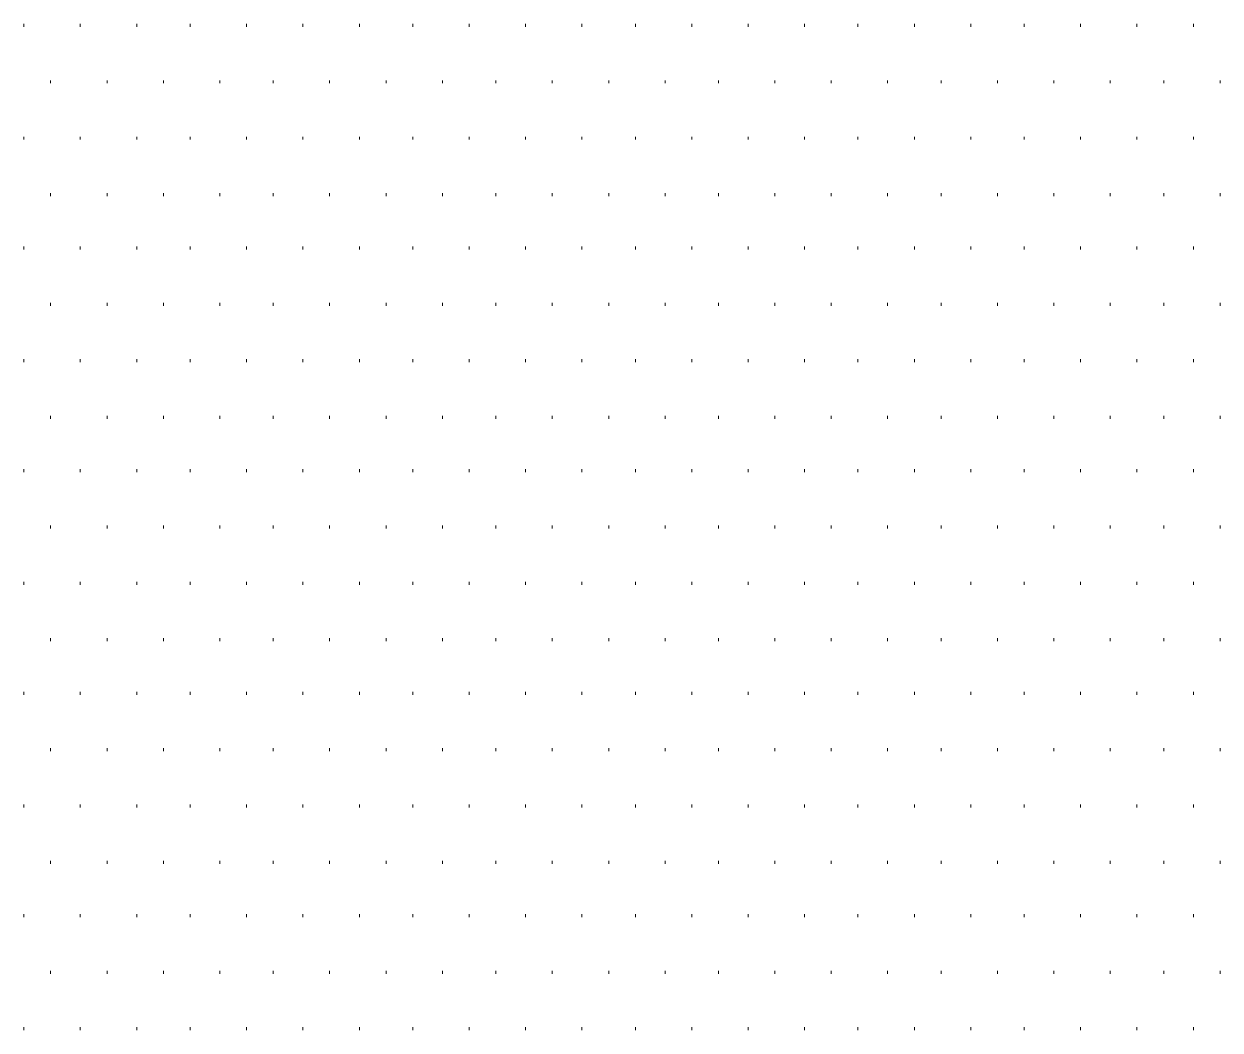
# Model space of a CAD drawing. Header units: millimetres. Extents: x -383313 to -161684, y -117025 to 99224.
# Drawn here: x -323478 to -321772, y -13850 to -12414 of the extents above; entities that cross this region are included whole.
import ezdxf

# ---------------------------------------------------------------- set-up
doc = ezdxf.new("R2010")
doc.units = ezdxf.units.MM
doc.header["$MEASUREMENT"] = 0
doc.layers.add('PDF_Geometry', color=7, linetype='Continuous')

# ---------------------------------------------------------------- blocks, each defined once
blk = doc.blocks.new('A$Cf5759c35')
at = {"layer": 'PDF_Geometry', "color": 8, "lineweight": 9}
for points in [[(34984.1, 5846.2), (34984.1, 5850.5)], [(35064.5, 5846.2), (35064.5, 5850.5)], [(35145, 5846.2), (35145, 5850.5)], [(35221.2, 5846.2), (35221.2, 5850.5)], [(35301.6, 5846.2), (35301.6, 5850.5)], [(35382, 5846.2), (35382, 5850.5)], [(35462.5, 5846.2), (35462.5, 5850.5)], [(35538.7, 5846.2), (35538.7, 5850.5)], [(35619.1, 5846.2), (35619.1, 5850.5)], [(35699.5, 5846.2), (35699.5, 5850.5)], [(35780, 5846.2), (35780, 5850.5)], [(35856.2, 5846.2), (35856.2, 5850.5)], [(35936.6, 5846.2), (35936.6, 5850.5)], [(36017, 5846.2), (36017, 5850.5)], [(36097.5, 5846.2), (36097.5, 5850.5)], [(36173.7, 5846.2), (36173.7, 5850.5)], [(36254.1, 5846.2), (36254.1, 5850.5)], [(36334.5, 5846.2), (36334.5, 5850.5)], [(36410.7, 5846.2), (36410.7, 5850.5)], [(36491.2, 5846.2), (36491.2, 5850.5)], [(36571.6, 5846.2), (36571.6, 5850.5)], [(36652, 5846.2), (36652, 5850.5)], [(35022.2, 5765.8), (35022.2, 5770)], [(35102.6, 5765.8), (35102.6, 5770)], [(35183.1, 5765.8), (35183.1, 5770)], [(35263.5, 5765.8), (35263.5, 5770)], [(35339.7, 5765.8), (35339.7, 5770)], [(35420.1, 5765.8), (35420.1, 5770)], [(35500.6, 5765.8), (35500.6, 5770)], [(35581, 5765.8), (35581, 5770)], [(35657.2, 5765.8), (35657.2, 5770)], [(35737.6, 5765.8), (35737.6, 5770)], [(35818.1, 5765.8), (35818.1, 5770)], [(35898.5, 5765.8), (35898.5, 5770)], [(35974.7, 5765.8), (35974.7, 5770)], [(36055.1, 5765.8), (36055.1, 5770)], [(36135.6, 5765.8), (36135.6, 5770)], [(36216, 5765.8), (36216, 5770)], [(36292.2, 5765.8), (36292.2, 5770)], [(36372.6, 5765.8), (36372.6, 5770)], [(36453.1, 5765.8), (36453.1, 5770)], [(36533.5, 5765.8), (36533.5, 5770)], [(36609.7, 5765.8), (36609.7, 5770)], [(36690.1, 5765.8), (36690.1, 5770)], [(34984.1, 5685.4), (34984.1, 5689.6)], [(35064.5, 5685.4), (35064.5, 5689.6)], [(35145, 5685.4), (35145, 5689.6)], [(35221.2, 5685.4), (35221.2, 5689.6)], [(35301.6, 5685.4), (35301.6, 5689.6)], [(35382, 5685.4), (35382, 5689.6)], [(35462.5, 5685.4), (35462.5, 5689.6)], [(35538.7, 5685.4), (35538.7, 5689.6)], [(35619.1, 5685.4), (35619.1, 5689.6)], [(35699.5, 5685.4), (35699.5, 5689.6)], [(35780, 5685.4), (35780, 5689.6)], [(35856.2, 5685.4), (35856.2, 5689.6)], [(35936.6, 5685.4), (35936.6, 5689.6)], [(36017, 5685.4), (36017, 5689.6)], [(36097.5, 5685.4), (36097.5, 5689.6)], [(36173.7, 5685.4), (36173.7, 5689.6)], [(36254.1, 5685.4), (36254.1, 5689.6)], [(36334.5, 5685.4), (36334.5, 5689.6)], [(36410.7, 5685.4), (36410.7, 5689.6)], [(36491.2, 5685.4), (36491.2, 5689.6)], [(36571.6, 5685.4), (36571.6, 5689.6)], [(36652, 5685.4), (36652, 5689.6)], [(35022.2, 5604.9), (35022.2, 5609.2)], [(35102.6, 5604.9), (35102.6, 5609.2)], [(35183.1, 5604.9), (35183.1, 5609.2)], [(35263.5, 5604.9), (35263.5, 5609.2)], [(35339.7, 5604.9), (35339.7, 5609.2)], [(35420.1, 5604.9), (35420.1, 5609.2)], [(35500.6, 5604.9), (35500.6, 5609.2)], [(35581, 5604.9), (35581, 5609.2)], [(35657.2, 5604.9), (35657.2, 5609.2)], [(35737.6, 5604.9), (35737.6, 5609.2)], [(35818.1, 5604.9), (35818.1, 5609.2)], [(35898.5, 5604.9), (35898.5, 5609.2)], [(35974.7, 5604.9), (35974.7, 5609.2)], [(36055.1, 5604.9), (36055.1, 5609.2)], [(36135.6, 5604.9), (36135.6, 5609.2)], [(36216, 5604.9), (36216, 5609.2)], [(36292.2, 5604.9), (36292.2, 5609.2)], [(36372.6, 5604.9), (36372.6, 5609.2)], [(36453.1, 5604.9), (36453.1, 5609.2)], [(36533.5, 5604.9), (36533.5, 5609.2)], [(36609.7, 5604.9), (36609.7, 5609.2)], [(36690.1, 5604.9), (36690.1, 5609.2)], [(34984.1, 5528.7), (34984.1, 5533)], [(35064.5, 5528.7), (35064.5, 5533)], [(35145, 5528.7), (35145, 5533)], [(35221.2, 5528.7), (35221.2, 5533)], [(35301.6, 5528.7), (35301.6, 5533)], [(35382, 5528.7), (35382, 5533)], [(35462.5, 5528.7), (35462.5, 5533)], [(35538.7, 5528.7), (35538.7, 5533)], [(35619.1, 5528.7), (35619.1, 5533)], [(35699.5, 5528.7), (35699.5, 5533)], [(35780, 5528.7), (35780, 5533)], [(35856.2, 5528.7), (35856.2, 5533)], [(35936.6, 5528.7), (35936.6, 5533)], [(36017, 5528.7), (36017, 5533)], [(36097.5, 5528.7), (36097.5, 5533)], [(36173.7, 5528.7), (36173.7, 5533)], [(36254.1, 5528.7), (36254.1, 5533)], [(36334.5, 5528.7), (36334.5, 5533)], [(36410.7, 5528.7), (36410.7, 5533)], [(36491.2, 5528.7), (36491.2, 5533)], [(36571.6, 5528.7), (36571.6, 5533)], [(36652, 5528.7), (36652, 5533)], [(35022.2, 5448.3), (35022.2, 5452.5)], [(35102.6, 5448.3), (35102.6, 5452.5)], [(35183.1, 5448.3), (35183.1, 5452.5)], [(35263.5, 5448.3), (35263.5, 5452.5)], [(35339.7, 5448.3), (35339.7, 5452.5)], [(35420.1, 5448.3), (35420.1, 5452.5)], [(35500.6, 5448.3), (35500.6, 5452.5)], [(35581, 5448.3), (35581, 5452.5)], [(35657.2, 5448.3), (35657.2, 5452.5)], [(35737.6, 5448.3), (35737.6, 5452.5)], [(35818.1, 5448.3), (35818.1, 5452.5)], [(35898.5, 5448.3), (35898.5, 5452.5)], [(35974.7, 5448.3), (35974.7, 5452.5)], [(36055.1, 5448.3), (36055.1, 5452.5)], [(36135.6, 5448.3), (36135.6, 5452.5)], [(36216, 5448.3), (36216, 5452.5)], [(36292.2, 5448.3), (36292.2, 5452.5)], [(36372.6, 5448.3), (36372.6, 5452.5)], [(36453.1, 5448.3), (36453.1, 5452.5)], [(36533.5, 5448.3), (36533.5, 5452.5)], [(36609.7, 5448.3), (36609.7, 5452.5)], [(36690.1, 5448.3), (36690.1, 5452.5)], [(34984.1, 5367.9), (34984.1, 5372.1)], [(35064.5, 5367.9), (35064.5, 5372.1)], [(35145, 5367.9), (35145, 5372.1)], [(35221.2, 5367.9), (35221.2, 5372.1)], [(35301.6, 5367.9), (35301.6, 5372.1)], [(35382, 5367.9), (35382, 5372.1)], [(35462.5, 5367.9), (35462.5, 5372.1)], [(35538.7, 5367.9), (35538.7, 5372.1)], [(35619.1, 5367.9), (35619.1, 5372.1)], [(35699.5, 5367.9), (35699.5, 5372.1)], [(35780, 5367.9), (35780, 5372.1)], [(35856.2, 5367.9), (35856.2, 5372.1)], [(35936.6, 5367.9), (35936.6, 5372.1)], [(36017, 5367.9), (36017, 5372.1)], [(36097.5, 5367.9), (36097.5, 5372.1)], [(36173.7, 5367.9), (36173.7, 5372.1)], [(36254.1, 5367.9), (36254.1, 5372.1)], [(36334.5, 5367.9), (36334.5, 5372.1)], [(36410.7, 5367.9), (36410.7, 5372.1)], [(36491.2, 5367.9), (36491.2, 5372.1)], [(36571.6, 5367.9), (36571.6, 5372.1)], [(36652, 5367.9), (36652, 5372.1)], [(35022.2, 5287.4), (35022.2, 5291.7)], [(35102.6, 5287.4), (35102.6, 5291.7)], [(35183.1, 5287.4), (35183.1, 5291.7)], [(35263.5, 5287.4), (35263.5, 5291.7)], [(35339.7, 5287.4), (35339.7, 5291.7)], [(35420.1, 5287.4), (35420.1, 5291.7)], [(35500.6, 5287.4), (35500.6, 5291.7)], [(35581, 5287.4), (35581, 5291.7)], [(35657.2, 5287.4), (35657.2, 5291.7)], [(35737.6, 5287.4), (35737.6, 5291.7)], [(35818.1, 5287.4), (35818.1, 5291.7)], [(35898.5, 5287.4), (35898.5, 5291.7)], [(35974.7, 5287.4), (35974.7, 5291.7)], [(36055.1, 5287.4), (36055.1, 5291.7)], [(36135.6, 5287.4), (36135.6, 5291.7)], [(36216, 5287.4), (36216, 5291.7)], [(36292.2, 5287.4), (36292.2, 5291.7)], [(36372.6, 5287.4), (36372.6, 5291.7)], [(36453.1, 5287.4), (36453.1, 5291.7)], [(36533.5, 5287.4), (36533.5, 5291.7)], [(36609.7, 5287.4), (36609.7, 5291.7)], [(36690.1, 5287.4), (36690.1, 5291.7)], [(34984.1, 5211.2), (34984.1, 5215.5)], [(35064.5, 5211.2), (35064.5, 5215.5)], [(35145, 5211.2), (35145, 5215.5)], [(35221.2, 5211.2), (35221.2, 5215.5)], [(35301.6, 5211.2), (35301.6, 5215.5)], [(35382, 5211.2), (35382, 5215.5)], [(35462.5, 5211.2), (35462.5, 5215.5)], [(35538.7, 5211.2), (35538.7, 5215.5)], [(35619.1, 5211.2), (35619.1, 5215.5)], [(35699.5, 5211.2), (35699.5, 5215.5)], [(35780, 5211.2), (35780, 5215.5)], [(35856.2, 5211.2), (35856.2, 5215.5)], [(35936.6, 5211.2), (35936.6, 5215.5)], [(36017, 5211.2), (36017, 5215.5)], [(36097.5, 5211.2), (36097.5, 5215.5)], [(36173.7, 5211.2), (36173.7, 5215.5)], [(36254.1, 5211.2), (36254.1, 5215.5)], [(36334.5, 5211.2), (36334.5, 5215.5)], [(36410.7, 5211.2), (36410.7, 5215.5)], [(36491.2, 5211.2), (36491.2, 5215.5)], [(36571.6, 5211.2), (36571.6, 5215.5)], [(36652, 5211.2), (36652, 5215.5)], [(35022.2, 5130.8), (35022.2, 5135)], [(35102.6, 5130.8), (35102.6, 5135)], [(35183.1, 5130.8), (35183.1, 5135)], [(35263.5, 5130.8), (35263.5, 5135)], [(35339.7, 5130.8), (35339.7, 5135)], [(35420.1, 5130.8), (35420.1, 5135)], [(35500.6, 5130.8), (35500.6, 5135)], [(35581, 5130.8), (35581, 5135)], [(35657.2, 5130.8), (35657.2, 5135)], [(35737.6, 5130.8), (35737.6, 5135)], [(35818.1, 5130.8), (35818.1, 5135)], [(35898.5, 5130.8), (35898.5, 5135)], [(35974.7, 5130.8), (35974.7, 5135)], [(36055.1, 5130.8), (36055.1, 5135)], [(36135.6, 5130.8), (36135.6, 5135)], [(36216, 5130.8), (36216, 5135)], [(36292.2, 5130.8), (36292.2, 5135)], [(36372.6, 5130.8), (36372.6, 5135)], [(36453.1, 5130.8), (36453.1, 5135)], [(36533.5, 5130.8), (36533.5, 5135)], [(36609.7, 5130.8), (36609.7, 5135)], [(36690.1, 5130.8), (36690.1, 5135)], [(34984.1, 5050.4), (34984.1, 5054.6)], [(35064.5, 5050.4), (35064.5, 5054.6)], [(35145, 5050.4), (35145, 5054.6)], [(35221.2, 5050.4), (35221.2, 5054.6)], [(35301.6, 5050.4), (35301.6, 5054.6)], [(35382, 5050.4), (35382, 5054.6)], [(35462.5, 5050.4), (35462.5, 5054.6)], [(35538.7, 5050.4), (35538.7, 5054.6)], [(35619.1, 5050.4), (35619.1, 5054.6)], [(35699.5, 5050.4), (35699.5, 5054.6)], [(35780, 5050.4), (35780, 5054.6)], [(35856.2, 5050.4), (35856.2, 5054.6)], [(35936.6, 5050.4), (35936.6, 5054.6)], [(36017, 5050.4), (36017, 5054.6)], [(36097.5, 5050.4), (36097.5, 5054.6)], [(36173.7, 5050.4), (36173.7, 5054.6)], [(36254.1, 5050.4), (36254.1, 5054.6)], [(36334.5, 5050.4), (36334.5, 5054.6)], [(36410.7, 5050.4), (36410.7, 5054.6)], [(36491.2, 5050.4), (36491.2, 5054.6)], [(36571.6, 5050.4), (36571.6, 5054.6)], [(36652, 5050.4), (36652, 5054.6)], [(35022.2, 4969.9), (35022.2, 4974.2)], [(35102.6, 4969.9), (35102.6, 4974.2)], [(35183.1, 4969.9), (35183.1, 4974.2)], [(35263.5, 4969.9), (35263.5, 4974.2)], [(35339.7, 4969.9), (35339.7, 4974.2)], [(35420.1, 4969.9), (35420.1, 4974.2)], [(35500.6, 4969.9), (35500.6, 4974.2)], [(35581, 4969.9), (35581, 4974.2)], [(35657.2, 4969.9), (35657.2, 4974.2)], [(35737.6, 4969.9), (35737.6, 4974.2)], [(35818.1, 4969.9), (35818.1, 4974.2)], [(35898.5, 4969.9), (35898.5, 4974.2)], [(35974.7, 4969.9), (35974.7, 4974.2)], [(36055.1, 4969.9), (36055.1, 4974.2)], [(36135.6, 4969.9), (36135.6, 4974.2)], [(36216, 4969.9), (36216, 4974.2)], [(36292.2, 4969.9), (36292.2, 4974.2)], [(36372.6, 4969.9), (36372.6, 4974.2)], [(36453.1, 4969.9), (36453.1, 4974.2)], [(36533.5, 4969.9), (36533.5, 4974.2)], [(36609.7, 4969.9), (36609.7, 4974.2)], [(36690.1, 4969.9), (36690.1, 4974.2)], [(34984.1, 4893.7), (34984.1, 4898)], [(35064.5, 4893.7), (35064.5, 4898)], [(35145, 4893.7), (35145, 4898)], [(35221.2, 4893.7), (35221.2, 4898)], [(35301.6, 4893.7), (35301.6, 4898)], [(35382, 4893.7), (35382, 4898)], [(35462.5, 4893.7), (35462.5, 4898)], [(35538.7, 4893.7), (35538.7, 4898)], [(35619.1, 4893.7), (35619.1, 4898)], [(35699.5, 4893.7), (35699.5, 4898)], [(35780, 4893.7), (35780, 4898)], [(35856.2, 4893.7), (35856.2, 4898)], [(35936.6, 4893.7), (35936.6, 4898)], [(36017, 4893.7), (36017, 4898)], [(36097.5, 4893.7), (36097.5, 4898)], [(36173.7, 4893.7), (36173.7, 4898)], [(36254.1, 4893.7), (36254.1, 4898)], [(36334.5, 4893.7), (36334.5, 4898)], [(36410.7, 4893.7), (36410.7, 4898)], [(36491.2, 4893.7), (36491.2, 4898)], [(36571.6, 4893.7), (36571.6, 4898)], [(36652, 4893.7), (36652, 4898)], [(35022.2, 4813.3), (35022.2, 4817.5)], [(35102.6, 4813.3), (35102.6, 4817.5)], [(35183.1, 4813.3), (35183.1, 4817.5)], [(35263.5, 4813.3), (35263.5, 4817.5)], [(35339.7, 4813.3), (35339.7, 4817.5)], [(35420.1, 4813.3), (35420.1, 4817.5)], [(35500.6, 4813.3), (35500.6, 4817.5)], [(35581, 4813.3), (35581, 4817.5)], [(35657.2, 4813.3), (35657.2, 4817.5)], [(35737.6, 4813.3), (35737.6, 4817.5)], [(35818.1, 4813.3), (35818.1, 4817.5)], [(35898.5, 4813.3), (35898.5, 4817.5)], [(35974.7, 4813.3), (35974.7, 4817.5)], [(36055.1, 4813.3), (36055.1, 4817.5)], [(36135.6, 4813.3), (36135.6, 4817.5)], [(36216, 4813.3), (36216, 4817.5)], [(36292.2, 4813.3), (36292.2, 4817.5)], [(36372.6, 4813.3), (36372.6, 4817.5)], [(36453.1, 4813.3), (36453.1, 4817.5)], [(36533.5, 4813.3), (36533.5, 4817.5)], [(36609.7, 4813.3), (36609.7, 4817.5)], [(36690.1, 4813.3), (36690.1, 4817.5)], [(34984.1, 4732.9), (34984.1, 4737.1)], [(35064.5, 4732.9), (35064.5, 4737.1)], [(35145, 4732.9), (35145, 4737.1)], [(35221.2, 4732.9), (35221.2, 4737.1)], [(35301.6, 4732.9), (35301.6, 4737.1)], [(35382, 4732.9), (35382, 4737.1)], [(35462.5, 4732.9), (35462.5, 4737.1)], [(35538.7, 4732.9), (35538.7, 4737.1)], [(35619.1, 4732.9), (35619.1, 4737.1)], [(35699.5, 4732.9), (35699.5, 4737.1)], [(35780, 4732.9), (35780, 4737.1)], [(35856.2, 4732.9), (35856.2, 4737.1)], [(35936.6, 4732.9), (35936.6, 4737.1)], [(36017, 4732.9), (36017, 4737.1)], [(36097.5, 4732.9), (36097.5, 4737.1)], [(36173.7, 4732.9), (36173.7, 4737.1)], [(36254.1, 4732.9), (36254.1, 4737.1)], [(36334.5, 4732.9), (36334.5, 4737.1)], [(36410.7, 4732.9), (36410.7, 4737.1)], [(36491.2, 4732.9), (36491.2, 4737.1)], [(36571.6, 4732.9), (36571.6, 4737.1)], [(36652, 4732.9), (36652, 4737.1)], [(35022.2, 4652.4), (35022.2, 4656.7)], [(35102.6, 4652.4), (35102.6, 4656.7)], [(35183.1, 4652.4), (35183.1, 4656.7)], [(35263.5, 4652.4), (35263.5, 4656.7)], [(35339.7, 4652.4), (35339.7, 4656.7)], [(35420.1, 4652.4), (35420.1, 4656.7)], [(35500.6, 4652.4), (35500.6, 4656.7)], [(35581, 4652.4), (35581, 4656.7)], [(35657.2, 4652.4), (35657.2, 4656.7)], [(35737.6, 4652.4), (35737.6, 4656.7)], [(35818.1, 4652.4), (35818.1, 4656.7)], [(35898.5, 4652.4), (35898.5, 4656.7)], [(35974.7, 4652.4), (35974.7, 4656.7)], [(36055.1, 4652.4), (36055.1, 4656.7)], [(36135.6, 4652.4), (36135.6, 4656.7)], [(36216, 4652.4), (36216, 4656.7)], [(36292.2, 4652.4), (36292.2, 4656.7)], [(36372.6, 4652.4), (36372.6, 4656.7)], [(36453.1, 4652.4), (36453.1, 4656.7)], [(36533.5, 4652.4), (36533.5, 4656.7)], [(36609.7, 4652.4), (36609.7, 4656.7)], [(36690.1, 4652.4), (36690.1, 4656.7)], [(34984.1, 4576.2), (34984.1, 4580.5)], [(35064.5, 4576.2), (35064.5, 4580.5)], [(35145, 4576.2), (35145, 4580.5)], [(35221.2, 4576.2), (35221.2, 4580.5)], [(35301.6, 4576.2), (35301.6, 4580.5)], [(35382, 4576.2), (35382, 4580.5)], [(35462.5, 4576.2), (35462.5, 4580.5)], [(35538.7, 4576.2), (35538.7, 4580.5)], [(35619.1, 4576.2), (35619.1, 4580.5)], [(35699.5, 4576.2), (35699.5, 4580.5)], [(35780, 4576.2), (35780, 4580.5)], [(35856.2, 4576.2), (35856.2, 4580.5)], [(35936.6, 4576.2), (35936.6, 4580.5)], [(36017, 4576.2), (36017, 4580.5)], [(36097.5, 4576.2), (36097.5, 4580.5)], [(36173.7, 4576.2), (36173.7, 4580.5)], [(36254.1, 4576.2), (36254.1, 4580.5)], [(36334.5, 4576.2), (36334.5, 4580.5)], [(36410.7, 4576.2), (36410.7, 4580.5)], [(36491.2, 4576.2), (36491.2, 4580.5)], [(36571.6, 4576.2), (36571.6, 4580.5)], [(36652, 4576.2), (36652, 4580.5)], [(35022.2, 4495.8), (35022.2, 4500)], [(35102.6, 4495.8), (35102.6, 4500)], [(35183.1, 4495.8), (35183.1, 4500)], [(35263.5, 4495.8), (35263.5, 4500)], [(35339.7, 4495.8), (35339.7, 4500)], [(35420.1, 4495.8), (35420.1, 4500)], [(35500.6, 4495.8), (35500.6, 4500)], [(35581, 4495.8), (35581, 4500)], [(35657.2, 4495.8), (35657.2, 4500)], [(35737.6, 4495.8), (35737.6, 4500)], [(35818.1, 4495.8), (35818.1, 4500)], [(35898.5, 4495.8), (35898.5, 4500)], [(35974.7, 4495.8), (35974.7, 4500)], [(36055.1, 4495.8), (36055.1, 4500)], [(36135.6, 4495.8), (36135.6, 4500)], [(36216, 4495.8), (36216, 4500)], [(36292.2, 4495.8), (36292.2, 4500)], [(36372.6, 4495.8), (36372.6, 4500)], [(36453.1, 4495.8), (36453.1, 4500)], [(36533.5, 4495.8), (36533.5, 4500)], [(36609.7, 4495.8), (36609.7, 4500)], [(36690.1, 4495.8), (36690.1, 4500)], [(34984.1, 4415.4), (34984.1, 4419.6)], [(35064.5, 4415.4), (35064.5, 4419.6)], [(35145, 4415.4), (35145, 4419.6)], [(35221.2, 4415.4), (35221.2, 4419.6)], [(35301.6, 4415.4), (35301.6, 4419.6)], [(35382, 4415.4), (35382, 4419.6)], [(35462.5, 4415.4), (35462.5, 4419.6)], [(35538.7, 4415.4), (35538.7, 4419.6)], [(35619.1, 4415.4), (35619.1, 4419.6)], [(35699.5, 4415.4), (35699.5, 4419.6)], [(35780, 4415.4), (35780, 4419.6)], [(35856.2, 4415.4), (35856.2, 4419.6)], [(35936.6, 4415.4), (35936.6, 4419.6)], [(36017, 4415.4), (36017, 4419.6)], [(36097.5, 4415.4), (36097.5, 4419.6)], [(36173.7, 4415.4), (36173.7, 4419.6)], [(36254.1, 4415.4), (36254.1, 4419.6)], [(36334.5, 4415.4), (36334.5, 4419.6)], [(36410.7, 4415.4), (36410.7, 4419.6)], [(36491.2, 4415.4), (36491.2, 4419.6)], [(36571.6, 4415.4), (36571.6, 4419.6)], [(36652, 4415.4), (36652, 4419.6)]]:
    blk.add_lwpolyline(points, dxfattribs=at)

msp = doc.modelspace()

# ---------------------------------------------------------------- block references
at = {"ltscale": 100}
msp.add_blockref('A$Cf5759c35', (-358461.97282, -18264.93104), dxfattribs=at)

doc.saveas('drawing.dxf')
